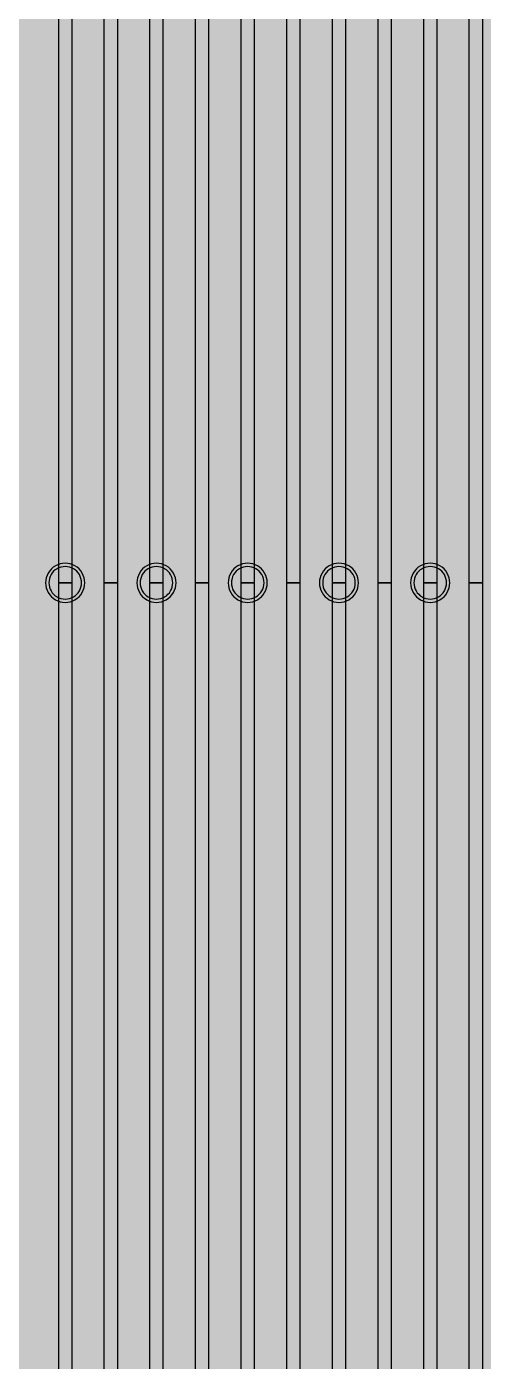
# Model space of a CAD drawing. Header units: metres. Extents: x -7231 to 10969, y -37556 to 1873.
# Drawn here: x 3623.6 to 3693.6, y -16751.3 to -16546.6 of the extents above; entities that cross this region are included whole.
import ezdxf

# ---------------------------------------------------------------- set-up
doc = ezdxf.new("R2010")
doc.units = ezdxf.units.M
for name, color, linetype in [('Metal1', 4, 'CONTINUOUS'), ('Metal2', 3, 'CONTINUOUS'), ('Polyimide', 7, 'CONTINUOUS')]:
    doc.layers.add(name, color=color, linetype=linetype)

msp = doc.modelspace()

# ---------------------------------------------------------------- hatches: boundary and pattern name
at = {"layer": 'Polyimide'}
msp.add_hatch(color=7, dxfattribs=at).paths.add_polyline_path([(4065.69, -468), (4066.67, -501.99), (4068.51, -535.99), (4071.41, -569.99), (4075.54, -603.99), (4081.04, -637.99), (4088.01, -671.99), (4096.52, -705.98), (4106.62, -739.98), (4118.33, -773.98), (4131.63, -807.98), (4146.49, -841.98), (4162.87, -875.98), (4180.68, -909.97), (4199.83, -943.97), (4220.22, -977.97), (4241.73, -1011.97), (4264.21, -1045.97), (4287.52, -1079.96), (4311.51, -1113.96), (4336.01, -1147.96), (4360.86, -1181.96), (4385.88, -1215.96), (4410.89, -1249.96), (4435.74, -1283.95), (4460.24, -1317.95), (4484.23, -1351.95), (4507.54, -1385.95), (4530.02, -1419.95), (4551.53, -1453.94), (4571.92, -1487.94), (4591.07, -1521.94), (4608.88, -1555.94), (4625.26, -1589.94), (4640.12, -1623.94), (4653.42, -1657.93), (4665.13, -1691.93), (4675.23, -1725.93), (4683.74, -1759.93), (4690.71, -1793.93), (4696.21, -1827.93), (4700.34, -1861.92), (4703.24, -1895.92), (4705.08, -1929.92), (4706.06, -1963.92), (4706.44, -1997.92), (4706.5, -2031.91), (4706.5, -4793.02), (4709.95, -4838.39), (4720.22, -4882.71), (4737.08, -4924.98), (4760.13, -4964.2), (4788.85, -4999.49), (4822.58, -5030.03), (4860.53, -5055.12), (4901.85, -5074.18), (4901.85, -5074.18), (4970.68, -5105.23), (5034.7, -5145.26), (5092.76, -5193.54), (5143.8, -5249.19), (5186.89, -5311.2), (5221.24, -5378.44), (5246.23, -5449.69), (5261.41, -5523.66), (5266.5, -5599), (5261.41, -5674.34), (5246.23, -5748.31), (5221.24, -5819.56), (5186.89, -5886.8), (5143.8, -5948.81), (5092.76, -6004.46), (5034.7, -6052.74), (4970.68, -6092.77), (4901.85, -6123.82), (4860.53, -6142.88), (4822.58, -6167.97), (4788.85, -6198.51), (4760.13, -6233.8), (4737.08, -6273.02), (4720.22, -6315.29), (4709.95, -6359.61), (4706.5, -6404.98), (4706.5, -9221.52), (4709.95, -9266.88), (4720.22, -9311.21), (4737.08, -9353.47), (4760.13, -9392.7), (4788.85, -9427.98), (4822.58, -9458.52), (4860.53, -9483.61), (4901.85, -9502.67), (4970.68, -9533.72), (5034.7, -9573.75), (5092.76, -9622.03), (5143.8, -9677.68), (5186.89, -9739.69), (5221.24, -9806.94), (5246.23, -9878.19), (5261.41, -9952.16), (5266.5, -10027.49), (5261.41, -10102.83), (5246.23, -10176.8), (5221.24, -10248.05), (5186.89, -10315.3), (5143.8, -10377.31), (5092.76, -10432.96), (5034.7, -10481.24), (4970.68, -10521.27), (4901.85, -10552.32), (4860.53, -10571.38), (4822.58, -10596.46), (4788.85, -10627), (4760.13, -10662.29), (4737.08, -10701.52), (4720.22, -10743.78), (4709.95, -10788.1), (4706.5, -10833.47), (4706.5, -13650.01), (4709.95, -13695.38), (4720.22, -13739.7), (4737.08, -13781.96), (4760.13, -13821.19), (4788.85, -13856.48), (4822.58, -13887.02), (4860.53, -13912.11), (4901.85, -13931.17), (4970.68, -13962.22), (5034.7, -14002.25), (5092.76, -14050.53), (5143.8, -14106.18), (5186.89, -14168.19), (5221.24, -14235.43), (5246.23, -14306.68), (5261.41, -14380.65), (5266.5, -14455.99), (5261.41, -14531.33), (5246.23, -14605.29), (5221.24, -14676.55), (5186.89, -14743.79), (5143.8, -14805.8), (5092.76, -14861.45), (5034.7, -14909.73), (4970.68, -14949.76), (4901.85, -14980.81), (4860.53, -14999.87), (4822.58, -15024.96), (4788.85, -15055.5), (4760.13, -15090.79), (4737.08, -15130.01), (4720.22, -15172.27), (4709.95, -15216.6), (4706.5, -15261.97), (4706.5, -15455.99), (4720.95, -15750.04), (4764.14, -16041.26), (4835.68, -16326.84), (4934.86, -16604.04), (5060.74, -16870.18), (5212.09, -17122.7), (5387.47, -17359.17), (5585.18, -17577.31), (5803.32, -17775.02), (6039.79, -17950.4), (6292.31, -18101.75), (6558.45, -18227.63), (6835.65, -18326.81), (7121.23, -18398.34), (7412.45, -18441.54), (7706.5, -18455.99), (9969.01, -18455.99), (10047.42, -18459.84), (10125.08, -18471.36), (10201.23, -18490.44), (10275.15, -18516.89), (10346.12, -18550.45), (10413.46, -18590.81), (10476.52, -18637.58), (10534.69, -18690.3), (10587.41, -18748.47), (10634.18, -18811.53), (10674.54, -18878.87), (10708.11, -18949.84), (10734.56, -19023.76), (10753.63, -19099.92), (10765.15, -19177.58), (10769.01, -19255.99), (10769.01, -20895.8), (10730.24, -20951.41), (10694.6, -21009.08), (10662.21, -21068.63), (10633.17, -21129.89), (10607.55, -21192.66), (10585.45, -21256.74), (10566.93, -21321.96), (10552.05, -21388.09), (10540.84, -21454.95), (10533.35, -21522.33), (10529.6, -21590.02), (10529.6, -21657.81), (10533.35, -21725.5), (10540.84, -21792.87), (10552.05, -21859.73), (10566.93, -21925.87), (10585.45, -21991.08), (10607.55, -22055.17), (10633.17, -22117.94), (10662.21, -22179.19), (10694.6, -22238.74), (10730.24, -22296.41), (10769.01, -22352.03), (10769.01, -32454.24), (10728.74, -32510.49), (10691.72, -32568.92), (10658.05, -32629.35), (10627.85, -32691.58), (10601.2, -32755.42), (10578.21, -32820.67), (10558.93, -32887.1), (10543.44, -32954.52), (10531.77, -33022.71), (10523.97, -33091.44), (10520.07, -33160.51), (10520.07, -33229.69), (10523.97, -33298.75), (10531.77, -33367.49), (10543.44, -33435.67), (10558.93, -33503.09), (10578.21, -33569.53), (10601.2, -33634.77), (10627.85, -33698.61), (10658.05, -33760.85), (10691.72, -33821.28), (10728.74, -33879.71), (10769.01, -33935.96), (10769.01, -36556), (10765.15, -36634.41), (10753.63, -36712.07), (10734.56, -36788.23), (10708.11, -36862.15), (10674.54, -36933.12), (10634.18, -37000.46), (10587.41, -37063.51), (10534.69, -37121.69), (10476.52, -37174.41), (10413.46, -37221.18), (10346.12, -37261.54), (10275.15, -37295.1), (10201.23, -37321.55), (10125.08, -37340.63), (10047.42, -37352.15), (9969.01, -37356), (-6231.01, -37356), (-6309.42, -37352.15), (-6387.08, -37340.63), (-6463.23, -37321.55), (-6537.15, -37295.1), (-6608.12, -37261.54), (-6675.46, -37221.18), (-6738.52, -37174.41), (-6796.69, -37121.69), (-6849.41, -37063.51), (-6896.18, -37000.46), (-6936.54, -36933.12), (-6970.11, -36862.15), (-6996.56, -36788.23), (-7015.63, -36712.07), (-7027.15, -36634.41), (-7031.01, -36556), (-7031.01, -33936), (-6990.74, -33879.75), (-6953.7, -33821.31), (-6920.03, -33760.88), (-6889.82, -33698.64), (-6863.18, -33634.8), (-6840.18, -33569.55), (-6820.9, -33503.11), (-6805.4, -33435.69), (-6793.74, -33367.49), (-6785.94, -33298.75), (-6782.03, -33229.68), (-6782.03, -33160.5), (-6785.94, -33091.43), (-6793.74, -33022.69), (-6805.4, -32954.5), (-6820.9, -32887.07), (-6840.18, -32820.63), (-6863.18, -32755.39), (-6889.82, -32691.54), (-6920.03, -32629.3), (-6953.7, -32568.87), (-6990.74, -32510.43), (-7031.01, -32454.18), (-7031.01, -22364.83), (-6990.74, -22308.58), (-6953.7, -22250.14), (-6920.03, -22189.71), (-6889.82, -22127.47), (-6863.18, -22063.62), (-6840.18, -21998.38), (-6820.9, -21931.94), (-6805.4, -21864.51), (-6793.74, -21796.32), (-6785.94, -21727.58), (-6782.03, -21658.51), (-6782.03, -21589.33), (-6785.94, -21520.26), (-6793.74, -21451.52), (-6805.4, -21383.32), (-6820.9, -21315.9), (-6840.18, -21249.46), (-6863.18, -21184.21), (-6889.82, -21120.37), (-6920.03, -21058.13), (-6953.7, -20997.7), (-6990.74, -20939.26), (-7031.01, -20883.01), (-7031.01, -19255.99), (-7027.15, -19177.58), (-7015.63, -19099.92), (-6996.56, -19023.76), (-6970.11, -18949.84), (-6936.54, -18878.87), (-6896.18, -18811.53), (-6849.41, -18748.47), (-6796.69, -18690.3), (-6738.52, -18637.58), (-6675.46, -18590.81), (-6608.12, -18550.45), (-6537.15, -18516.89), (-6463.23, -18490.44), (-6387.08, -18471.36), (-6309.42, -18459.84), (-6231.01, -18455.99), (-3968.5, -18455.99), (-3674.45, -18441.54), (-3383.23, -18398.34), (-3097.65, -18326.81), (-2820.45, -18227.63), (-2554.31, -18101.75), (-2301.79, -17950.4), (-2065.32, -17775.02), (-1847.18, -17577.31), (-1649.47, -17359.17), (-1474.09, -17122.7), (-1322.74, -16870.18), (-1196.86, -16604.04), (-1097.68, -16326.84), (-1026.14, -16041.26), (-982.95, -15750.04), (-968.5, -15455.99), (-968.5, -15261.97), (-971.95, -15216.6), (-982.22, -15172.27), (-999.08, -15130.01), (-1022.13, -15090.79), (-1050.85, -15055.5), (-1084.58, -15024.96), (-1122.53, -14999.87), (-1163.85, -14980.81), (-1232.68, -14949.76), (-1296.7, -14909.73), (-1354.76, -14861.45), (-1405.8, -14805.8), (-1448.89, -14743.79), (-1483.24, -14676.55), (-1508.23, -14605.29), (-1523.41, -14531.33), (-1528.5, -14455.99), (-1523.41, -14380.65), (-1508.23, -14306.68), (-1483.24, -14235.43), (-1448.89, -14168.19), (-1405.8, -14106.18), (-1354.76, -14050.53), (-1296.7, -14002.25), (-1232.68, -13962.22), (-1163.85, -13931.17), (-1122.53, -13912.11), (-1084.58, -13887.02), (-1050.85, -13856.48), (-1022.13, -13821.19), (-999.08, -13781.96), (-982.22, -13739.7), (-971.95, -13695.38), (-968.5, -13650.01), (-968.5, -12309.64), (-971.95, -12264.27), (-982.22, -12219.94), (-999.08, -12177.68), (-1022.13, -12138.46), (-1050.85, -12103.17), (-1084.58, -12072.63), (-1122.53, -12047.54), (-1163.85, -12028.48), (-1232.68, -11997.43), (-1296.7, -11957.4), (-1354.76, -11909.12), (-1405.8, -11853.47), (-1448.89, -11791.46), (-1483.24, -11724.22), (-1508.23, -11652.96), (-1523.41, -11579), (-1528.5, -11503.66), (-1523.41, -11428.32), (-1508.23, -11354.35), (-1483.24, -11283.1), (-1448.89, -11215.86), (-1405.8, -11153.85), (-1354.76, -11098.2), (-1296.7, -11049.92), (-1232.68, -11009.89), (-1163.85, -10978.84), (-1122.53, -10959.78), (-1084.58, -10934.69), (-1050.85, -10904.15), (-1022.13, -10868.86), (-999.08, -10829.63), (-982.22, -10787.37), (-971.95, -10743.05), (-968.5, -10697.68), (-968.5, -9357.31), (-971.95, -9311.94), (-982.22, -9267.62), (-999.08, -9225.35), (-1022.13, -9186.13), (-1050.85, -9150.84), (-1084.58, -9120.3), (-1122.53, -9095.21), (-1163.85, -9076.15), (-1163.85, -9076.15), (-1232.68, -9045.1), (-1296.7, -9005.07), (-1354.76, -8956.79), (-1405.8, -8901.14), (-1448.89, -8839.13), (-1483.24, -8771.89), (-1508.23, -8700.64), (-1523.41, -8626.67), (-1528.5, -8551.33), (-1523.41, -8475.99), (-1508.23, -8402.02), (-1483.24, -8330.77), (-1448.89, -8263.53), (-1405.8, -8201.52), (-1354.76, -8145.87), (-1296.7, -8097.59), (-1232.68, -8057.56), (-1163.85, -8026.51), (-1163.85, -8026.51), (-1122.53, -8007.45), (-1084.58, -7982.36), (-1050.85, -7951.82), (-1022.13, -7916.53), (-999.08, -7877.31), (-982.22, -7835.04), (-971.95, -7790.72), (-968.5, -7745.35), (-968.5, -6404.98), (-971.95, -6359.61), (-982.22, -6315.29), (-999.08, -6273.02), (-1022.13, -6233.8), (-1050.85, -6198.51), (-1084.58, -6167.97), (-1122.53, -6142.88), (-1163.85, -6123.82), (-1163.85, -6123.82), (-1232.68, -6092.77), (-1296.7, -6052.74), (-1354.76, -6004.46), (-1405.8, -5948.81), (-1448.89, -5886.8), (-1483.24, -5819.56), (-1508.23, -5748.31), (-1523.41, -5674.34), (-1528.5, -5599), (-1523.41, -5523.66), (-1508.23, -5449.69), (-1483.24, -5378.44), (-1448.89, -5311.2), (-1405.8, -5249.19), (-1354.76, -5193.54), (-1296.7, -5145.26), (-1232.68, -5105.23), (-1163.85, -5074.18), (-1163.85, -5074.18), (-1122.53, -5055.12), (-1084.58, -5030.03), (-1050.85, -4999.49), (-1022.13, -4964.2), (-999.08, -4924.98), (-982.22, -4882.71), (-971.95, -4838.39), (-968.5, -4793.02), (-968.5, -2031.91), (-968.44, -1997.92), (-968.06, -1963.92), (-967.05, -1929.92), (-965.18, -1895.92), (-962.22, -1861.92), (-958.01, -1827.93), (-952.41, -1793.93), (-945.31, -1759.93), (-936.64, -1725.93), (-926.35, -1691.93), (-914.43, -1657.93), (-900.88, -1623.94), (-885.74, -1589.94), (-869.05, -1555.94), (-850.91, -1521.94), (-831.4, -1487.94), (-810.63, -1453.94), (-788.72, -1419.95), (-765.82, -1385.95), (-742.07, -1351.95), (-717.63, -1317.95), (-692.67, -1283.95), (-667.36, -1249.96), (-641.88, -1215.96), (-616.39, -1181.96), (-591.08, -1147.96), (-566.12, -1113.96), (-541.68, -1079.96), (-517.93, -1045.97), (-495.03, -1011.97), (-473.12, -977.97), (-452.35, -943.97), (-432.84, -909.97), (-414.7, -875.98), (-398.01, -841.98), (-382.87, -807.98), (-369.32, -773.98), (-357.4, -739.98), (-347.11, -705.98), (-338.44, -671.99), (-331.34, -637.99), (-325.74, -603.99), (-321.53, -569.99), (-318.57, -535.99), (-316.7, -501.99), (-315.69, -468), (-315.31, -434), (-315.25, -400), (-315.25, 401), (-315.25, 451), (-315.25, 1644), (-270.25, 1644), (-270.03, 1637.13), (-269.35, 1630.29), (-268.23, 1623.52), (-266.67, 1616.82), (-264.68, 1610.25), (-262.26, 1603.82), (-259.42, 1597.56), (-256.18, 1591.5), (-252.55, 1585.67), (-248.55, 1580.08), (-244.19, 1574.77), (-239.5, 1569.75), (-234.48, 1565.06), (-229.17, 1560.7), (-223.58, 1556.7), (-217.75, 1553.07), (-211.69, 1549.83), (-205.43, 1546.99), (-199, 1544.57), (-192.43, 1542.58), (-185.73, 1541.02), (-178.96, 1539.9), (-172.12, 1539.22), (-165.25, 1539), (-158.38, 1539.22), (-151.54, 1539.9), (-144.77, 1541.02), (-138.07, 1542.58), (-131.5, 1544.57), (-125.07, 1546.99), (-118.81, 1549.83), (-112.75, 1553.07), (-106.92, 1556.7), (-101.33, 1560.7), (-96.02, 1565.06), (-91, 1569.75), (-86.31, 1574.77), (-81.95, 1580.08), (-77.95, 1585.67), (-74.32, 1591.5), (-71.08, 1597.56), (-68.24, 1603.82), (-65.82, 1610.25), (-63.83, 1616.82), (-62.27, 1623.52), (-61.15, 1630.29), (-60.47, 1637.13), (-60.25, 1644), (1853, 1644), (1853, 1573), (3815.25, 1573), (3815.46, 1579.54), (3816.11, 1586.05), (3817.17, 1592.51), (3818.66, 1598.88), (3820.56, 1605.14), (3822.86, 1611.27), (3825.56, 1617.23), (3828.65, 1623), (3832.1, 1628.56), (3835.91, 1633.88), (3840.07, 1638.93), (3844.54, 1643.71), (3849.32, 1648.18), (3854.37, 1652.34), (3859.69, 1656.15), (3865.25, 1659.6), (3871.02, 1662.69), (3876.98, 1665.39), (3883.11, 1667.69), (3889.37, 1669.59), (3895.74, 1671.08), (3902.2, 1672.14), (3908.71, 1672.79), (3915.25, 1673), (3921.79, 1672.79), (3928.3, 1672.14), (3934.76, 1671.08), (3941.13, 1669.59), (3947.39, 1667.69), (3953.52, 1665.39), (3959.48, 1662.69), (3965.25, 1659.6), (3970.81, 1656.15), (3976.13, 1652.34), (3981.18, 1648.18), (3985.96, 1643.71), (3990.43, 1638.93), (3994.59, 1633.88), (3998.4, 1628.56), (4001.85, 1623), (4004.94, 1617.23), (4007.64, 1611.27), (4009.94, 1605.14), (4011.84, 1598.88), (4013.33, 1592.51), (4014.39, 1586.05), (4015.04, 1579.54), (4015.25, 1573), (4065.25, 1573), (4065.25, 451), (4065.25, 401), (4065.25, -400), (4065.31, -434), (4065.69, -468)])

# ---------------------------------------------------------------- linework, layer by layer
at = {"layer": 'Metal1'}
for points in [[(3630.5, -2031.69), (3630.5, -16631.91), (3628.5, -16631.91), (3628.5, -2032.14)], [(3637.5, -2031.69), (3637.5, -16631.91), (3635.5, -16631.91), (3635.5, -2032.14)], [(3644.5, -2031.69), (3644.5, -16631.91), (3642.5, -16631.91), (3642.5, -2032.14)], [(3651.5, -2031.68), (3651.5, -16631.91), (3649.5, -16631.91), (3649.5, -2032.14)], [(3658.5, -2031.68), (3658.5, -16631.91), (3656.5, -16631.91), (3656.5, -2032.15)], [(3665.5, -2031.68), (3665.5, -16631.91), (3663.5, -16631.91), (3663.5, -2032.15)], [(3672.5, -2031.68), (3672.5, -16631.91), (3670.5, -16631.91), (3670.5, -2032.15)], [(3679.5, -2031.68), (3679.5, -16631.91), (3677.5, -16631.91), (3677.5, -2032.15)], [(3686.5, -2031.68), (3686.5, -16631.91), (3684.5, -16631.91), (3684.5, -2032.15)], [(3693.5, -2031.68), (3693.5, -16631.91), (3691.5, -16631.91), (3691.5, -2032.15)], [(3523.33, -17788.84), (3539.38, -17766.34), (3555.43, -17743.84), (3571.48, -17721.34), (3587.53, -17698.84), (3603.59, -17676.34), (3619.64, -17653.83), (3629.18, -17640.46), (3635.5, -17620.7), (3635.5, -16631.91), (3637.5, -16631.91), (3637.5, -17621.02), (3630.98, -17641.37), (3621.26, -17655), (3605.21, -17677.5), (3589.16, -17700), (3573.11, -17722.5), (3557.06, -17745), (3541.01, -17767.5), (3524.96, -17790)], [(3536.45, -17788.84), (3552.62, -17766.34), (3568.8, -17743.83), (3584.98, -17721.33), (3601.16, -17698.83), (3617.33, -17676.33), (3633.51, -17653.83), (3643.13, -17640.46), (3649.5, -17620.67), (3649.5, -16631.91), (3651.5, -16631.91), (3651.5, -17620.99), (3644.93, -17641.37), (3635.13, -17655), (3618.96, -17677.5), (3602.78, -17700), (3586.6, -17722.5), (3570.42, -17745), (3554.25, -17767.5), (3538.07, -17790)], [(3549.56, -17788.83), (3565.86, -17766.33), (3582.17, -17743.83), (3598.47, -17721.33), (3614.78, -17698.83), (3631.08, -17676.33), (3647.39, -17653.83), (3657.08, -17640.46), (3663.5, -17620.64), (3663.5, -16631.91), (3665.5, -16631.91), (3665.5, -17620.96), (3658.88, -17641.37), (3649.01, -17655), (3632.7, -17677.5), (3616.4, -17700), (3600.09, -17722.5), (3583.79, -17745), (3567.48, -17767.51), (3551.18, -17790.01)], [(3562.67, -17788.83), (3579.1, -17766.33), (3595.53, -17743.83), (3611.97, -17721.33), (3628.4, -17698.83), (3644.83, -17676.33), (3661.26, -17653.83), (3671.03, -17640.45), (3677.5, -17620.61), (3677.5, -16631.91), (3679.5, -16631.91), (3679.5, -17620.93), (3672.83, -17641.38), (3662.88, -17655.01), (3646.44, -17677.51), (3630.01, -17700.01), (3613.58, -17722.51), (3597.15, -17745.01), (3580.72, -17767.51), (3564.29, -17790.01)], [(3575.78, -17788.83), (3592.34, -17766.33), (3608.9, -17743.83), (3625.46, -17721.32), (3642.02, -17698.82), (3658.58, -17676.32), (3675.14, -17653.82), (3684.98, -17640.45), (3691.5, -17620.58), (3691.5, -16631.91), (3693.5, -16631.91), (3693.5, -17620.9), (3686.78, -17641.38), (3676.75, -17655.01), (3660.19, -17677.51), (3643.63, -17700.01), (3627.07, -17722.51), (3610.51, -17745.01), (3593.95, -17767.51), (3577.39, -17790.01)]]:
    msp.add_lwpolyline(points, dxfattribs=at)
for points in [[(3632.5, -16631.91), (3632.47, -16631.52), (3632.4, -16631.14), (3632.27, -16630.77), (3632.1, -16630.41), (3631.88, -16630.09), (3631.62, -16629.79), (3631.33, -16629.53), (3631, -16629.32), (3630.65, -16629.14), (3630.28, -16629.02), (3629.89, -16628.94), (3629.5, -16628.91), (3629.11, -16628.94), (3628.72, -16629.02), (3628.35, -16629.14), (3628, -16629.32), (3627.67, -16629.53), (3627.38, -16629.79), (3627.12, -16630.09), (3626.9, -16630.41), (3626.73, -16630.77), (3626.6, -16631.14), (3626.53, -16631.52), (3626.5, -16631.91), (3626.53, -16632.31), (3626.6, -16632.69), (3626.73, -16633.06), (3626.9, -16633.41), (3627.12, -16633.74), (3627.38, -16634.04), (3627.67, -16634.29), (3628, -16634.51), (3628.35, -16634.69), (3628.72, -16634.81), (3629.11, -16634.89), (3629.5, -16634.91), (3629.89, -16634.89), (3630.28, -16634.81), (3630.65, -16634.69), (3631, -16634.51), (3631.33, -16634.29), (3631.62, -16634.04), (3631.88, -16633.74), (3632.1, -16633.41), (3632.27, -16633.06), (3632.4, -16632.69), (3632.47, -16632.31), (3632.5, -16631.91)], [(3646.5, -16631.91), (3646.47, -16631.52), (3646.4, -16631.14), (3646.27, -16630.77), (3646.1, -16630.41), (3645.88, -16630.09), (3645.62, -16629.79), (3645.33, -16629.53), (3645, -16629.32), (3644.65, -16629.14), (3644.28, -16629.02), (3643.89, -16628.94), (3643.5, -16628.91), (3643.11, -16628.94), (3642.72, -16629.02), (3642.35, -16629.14), (3642, -16629.32), (3641.67, -16629.53), (3641.38, -16629.79), (3641.12, -16630.09), (3640.9, -16630.41), (3640.73, -16630.77), (3640.6, -16631.14), (3640.53, -16631.52), (3640.5, -16631.91), (3640.53, -16632.31), (3640.6, -16632.69), (3640.73, -16633.06), (3640.9, -16633.41), (3641.12, -16633.74), (3641.38, -16634.04), (3641.67, -16634.29), (3642, -16634.51), (3642.35, -16634.69), (3642.72, -16634.81), (3643.11, -16634.89), (3643.5, -16634.91), (3643.89, -16634.89), (3644.28, -16634.81), (3644.65, -16634.69), (3645, -16634.51), (3645.33, -16634.29), (3645.62, -16634.04), (3645.88, -16633.74), (3646.1, -16633.41), (3646.27, -16633.06), (3646.4, -16632.69), (3646.47, -16632.31), (3646.5, -16631.91)], [(3660.5, -16631.91), (3660.47, -16631.52), (3660.4, -16631.14), (3660.27, -16630.77), (3660.1, -16630.41), (3659.88, -16630.09), (3659.62, -16629.79), (3659.33, -16629.53), (3659, -16629.32), (3658.65, -16629.14), (3658.28, -16629.02), (3657.89, -16628.94), (3657.5, -16628.91), (3657.11, -16628.94), (3656.72, -16629.02), (3656.35, -16629.14), (3656, -16629.32), (3655.67, -16629.53), (3655.38, -16629.79), (3655.12, -16630.09), (3654.9, -16630.41), (3654.73, -16630.77), (3654.6, -16631.14), (3654.53, -16631.52), (3654.5, -16631.91), (3654.53, -16632.31), (3654.6, -16632.69), (3654.73, -16633.06), (3654.9, -16633.41), (3655.12, -16633.74), (3655.38, -16634.04), (3655.67, -16634.29), (3656, -16634.51), (3656.35, -16634.69), (3656.72, -16634.81), (3657.11, -16634.89), (3657.5, -16634.91), (3657.89, -16634.89), (3658.28, -16634.81), (3658.65, -16634.69), (3659, -16634.51), (3659.33, -16634.29), (3659.62, -16634.04), (3659.88, -16633.74), (3660.1, -16633.41), (3660.27, -16633.06), (3660.4, -16632.69), (3660.47, -16632.31), (3660.5, -16631.91)], [(3674.5, -16631.91), (3674.47, -16631.52), (3674.4, -16631.14), (3674.27, -16630.77), (3674.1, -16630.41), (3673.88, -16630.09), (3673.62, -16629.79), (3673.33, -16629.53), (3673, -16629.32), (3672.65, -16629.14), (3672.28, -16629.02), (3671.89, -16628.94), (3671.5, -16628.91), (3671.11, -16628.94), (3670.72, -16629.02), (3670.35, -16629.14), (3670, -16629.32), (3669.67, -16629.53), (3669.38, -16629.79), (3669.12, -16630.09), (3668.9, -16630.41), (3668.73, -16630.77), (3668.6, -16631.14), (3668.53, -16631.52), (3668.5, -16631.91), (3668.53, -16632.31), (3668.6, -16632.69), (3668.73, -16633.06), (3668.9, -16633.41), (3669.12, -16633.74), (3669.38, -16634.04), (3669.67, -16634.29), (3670, -16634.51), (3670.35, -16634.69), (3670.72, -16634.81), (3671.11, -16634.89), (3671.5, -16634.91), (3671.89, -16634.89), (3672.28, -16634.81), (3672.65, -16634.69), (3673, -16634.51), (3673.33, -16634.29), (3673.62, -16634.04), (3673.88, -16633.74), (3674.1, -16633.41), (3674.27, -16633.06), (3674.4, -16632.69), (3674.47, -16632.31), (3674.5, -16631.91)], [(3688.5, -16631.91), (3688.47, -16631.52), (3688.4, -16631.14), (3688.27, -16630.77), (3688.1, -16630.41), (3687.88, -16630.09), (3687.62, -16629.79), (3687.33, -16629.53), (3687, -16629.32), (3686.65, -16629.14), (3686.28, -16629.02), (3685.89, -16628.94), (3685.5, -16628.91), (3685.11, -16628.94), (3684.72, -16629.02), (3684.35, -16629.14), (3684, -16629.32), (3683.67, -16629.53), (3683.38, -16629.79), (3683.12, -16630.09), (3682.9, -16630.41), (3682.73, -16630.77), (3682.6, -16631.14), (3682.53, -16631.52), (3682.5, -16631.91), (3682.53, -16632.31), (3682.6, -16632.69), (3682.73, -16633.06), (3682.9, -16633.41), (3683.12, -16633.74), (3683.38, -16634.04), (3683.67, -16634.29), (3684, -16634.51), (3684.35, -16634.69), (3684.72, -16634.81), (3685.11, -16634.89), (3685.5, -16634.91), (3685.89, -16634.89), (3686.28, -16634.81), (3686.65, -16634.69), (3687, -16634.51), (3687.33, -16634.29), (3687.62, -16634.04), (3687.88, -16633.74), (3688.1, -16633.41), (3688.27, -16633.06), (3688.4, -16632.69), (3688.47, -16632.31), (3688.5, -16631.91)]]:
    msp.add_lwpolyline(points, close=True, dxfattribs=at)
at = {"layer": 'Metal2'}
for points in [[(3632.5, -16631.91), (3632.47, -16631.52), (3632.4, -16631.14), (3632.27, -16630.77), (3632.1, -16630.41), (3631.88, -16630.09), (3631.62, -16629.79), (3631.33, -16629.53), (3631, -16629.32), (3630.65, -16629.14), (3630.28, -16629.02), (3629.89, -16628.94), (3629.5, -16628.91), (3629.11, -16628.94), (3628.72, -16629.02), (3628.35, -16629.14), (3628, -16629.32), (3627.67, -16629.53), (3627.38, -16629.79), (3627.12, -16630.09), (3626.9, -16630.41), (3626.73, -16630.77), (3626.6, -16631.14), (3626.53, -16631.52), (3626.5, -16631.91), (3626.53, -16632.31), (3626.6, -16632.69), (3626.73, -16633.06), (3626.9, -16633.41), (3627.12, -16633.74), (3627.38, -16634.04), (3627.67, -16634.29), (3628, -16634.51), (3628.35, -16634.69), (3628.72, -16634.81), (3629.11, -16634.89), (3629.5, -16634.91), (3629.89, -16634.89), (3630.28, -16634.81), (3630.65, -16634.69), (3631, -16634.51), (3631.33, -16634.29), (3631.62, -16634.04), (3631.88, -16633.74), (3632.1, -16633.41), (3632.27, -16633.06), (3632.4, -16632.69), (3632.47, -16632.31), (3632.5, -16631.91)], [(3646.5, -16631.91), (3646.47, -16631.52), (3646.4, -16631.14), (3646.27, -16630.77), (3646.1, -16630.41), (3645.88, -16630.09), (3645.62, -16629.79), (3645.33, -16629.53), (3645, -16629.32), (3644.65, -16629.14), (3644.28, -16629.02), (3643.89, -16628.94), (3643.5, -16628.91), (3643.11, -16628.94), (3642.72, -16629.02), (3642.35, -16629.14), (3642, -16629.32), (3641.67, -16629.53), (3641.38, -16629.79), (3641.12, -16630.09), (3640.9, -16630.41), (3640.73, -16630.77), (3640.6, -16631.14), (3640.53, -16631.52), (3640.5, -16631.91), (3640.53, -16632.31), (3640.6, -16632.69), (3640.73, -16633.06), (3640.9, -16633.41), (3641.12, -16633.74), (3641.38, -16634.04), (3641.67, -16634.29), (3642, -16634.51), (3642.35, -16634.69), (3642.72, -16634.81), (3643.11, -16634.89), (3643.5, -16634.91), (3643.89, -16634.89), (3644.28, -16634.81), (3644.65, -16634.69), (3645, -16634.51), (3645.33, -16634.29), (3645.62, -16634.04), (3645.88, -16633.74), (3646.1, -16633.41), (3646.27, -16633.06), (3646.4, -16632.69), (3646.47, -16632.31), (3646.5, -16631.91)], [(3660.5, -16631.91), (3660.47, -16631.52), (3660.4, -16631.14), (3660.27, -16630.77), (3660.1, -16630.41), (3659.88, -16630.09), (3659.62, -16629.79), (3659.33, -16629.53), (3659, -16629.32), (3658.65, -16629.14), (3658.28, -16629.02), (3657.89, -16628.94), (3657.5, -16628.91), (3657.11, -16628.94), (3656.72, -16629.02), (3656.35, -16629.14), (3656, -16629.32), (3655.67, -16629.53), (3655.38, -16629.79), (3655.12, -16630.09), (3654.9, -16630.41), (3654.73, -16630.77), (3654.6, -16631.14), (3654.53, -16631.52), (3654.5, -16631.91), (3654.53, -16632.31), (3654.6, -16632.69), (3654.73, -16633.06), (3654.9, -16633.41), (3655.12, -16633.74), (3655.38, -16634.04), (3655.67, -16634.29), (3656, -16634.51), (3656.35, -16634.69), (3656.72, -16634.81), (3657.11, -16634.89), (3657.5, -16634.91), (3657.89, -16634.89), (3658.28, -16634.81), (3658.65, -16634.69), (3659, -16634.51), (3659.33, -16634.29), (3659.62, -16634.04), (3659.88, -16633.74), (3660.1, -16633.41), (3660.27, -16633.06), (3660.4, -16632.69), (3660.47, -16632.31), (3660.5, -16631.91)], [(3674.5, -16631.91), (3674.47, -16631.52), (3674.4, -16631.14), (3674.27, -16630.77), (3674.1, -16630.41), (3673.88, -16630.09), (3673.62, -16629.79), (3673.33, -16629.53), (3673, -16629.32), (3672.65, -16629.14), (3672.28, -16629.02), (3671.89, -16628.94), (3671.5, -16628.91), (3671.11, -16628.94), (3670.72, -16629.02), (3670.35, -16629.14), (3670, -16629.32), (3669.67, -16629.53), (3669.38, -16629.79), (3669.12, -16630.09), (3668.9, -16630.41), (3668.73, -16630.77), (3668.6, -16631.14), (3668.53, -16631.52), (3668.5, -16631.91), (3668.53, -16632.31), (3668.6, -16632.69), (3668.73, -16633.06), (3668.9, -16633.41), (3669.12, -16633.74), (3669.38, -16634.04), (3669.67, -16634.29), (3670, -16634.51), (3670.35, -16634.69), (3670.72, -16634.81), (3671.11, -16634.89), (3671.5, -16634.91), (3671.89, -16634.89), (3672.28, -16634.81), (3672.65, -16634.69), (3673, -16634.51), (3673.33, -16634.29), (3673.62, -16634.04), (3673.88, -16633.74), (3674.1, -16633.41), (3674.27, -16633.06), (3674.4, -16632.69), (3674.47, -16632.31), (3674.5, -16631.91)], [(3688.5, -16631.91), (3688.47, -16631.52), (3688.4, -16631.14), (3688.27, -16630.77), (3688.1, -16630.41), (3687.88, -16630.09), (3687.62, -16629.79), (3687.33, -16629.53), (3687, -16629.32), (3686.65, -16629.14), (3686.28, -16629.02), (3685.89, -16628.94), (3685.5, -16628.91), (3685.11, -16628.94), (3684.72, -16629.02), (3684.35, -16629.14), (3684, -16629.32), (3683.67, -16629.53), (3683.38, -16629.79), (3683.12, -16630.09), (3682.9, -16630.41), (3682.73, -16630.77), (3682.6, -16631.14), (3682.53, -16631.52), (3682.5, -16631.91), (3682.53, -16632.31), (3682.6, -16632.69), (3682.73, -16633.06), (3682.9, -16633.41), (3683.12, -16633.74), (3683.38, -16634.04), (3683.67, -16634.29), (3684, -16634.51), (3684.35, -16634.69), (3684.72, -16634.81), (3685.11, -16634.89), (3685.5, -16634.91), (3685.89, -16634.89), (3686.28, -16634.81), (3686.65, -16634.69), (3687, -16634.51), (3687.33, -16634.29), (3687.62, -16634.04), (3687.88, -16633.74), (3688.1, -16633.41), (3688.27, -16633.06), (3688.4, -16632.69), (3688.47, -16632.31), (3688.5, -16631.91)]]:
    msp.add_lwpolyline(points, close=True, dxfattribs=at)
for points in [[(3516.78, -17788.84), (3532.76, -17766.34), (3548.75, -17743.84), (3564.74, -17721.34), (3580.72, -17698.84), (3596.71, -17676.34), (3612.7, -17653.84), (3622.2, -17640.46), (3628.5, -17620.72), (3628.5, -16631.91), (3630.5, -16631.91), (3630.5, -17621.03), (3624.01, -17641.37), (3614.33, -17654.99), (3598.34, -17677.5), (3582.35, -17700), (3566.37, -17722.5), (3550.38, -17745), (3534.39, -17767.5), (3518.41, -17790)], [(3529.89, -17788.84), (3546, -17766.34), (3562.12, -17743.84), (3578.23, -17721.34), (3594.35, -17698.83), (3610.46, -17676.33), (3626.57, -17653.83), (3636.15, -17640.46), (3642.5, -17620.69), (3642.5, -16631.91), (3644.5, -16631.91), (3644.5, -17621), (3637.96, -17641.37), (3628.2, -17655), (3612.09, -17677.5), (3595.97, -17700), (3579.86, -17722.5), (3563.74, -17745), (3547.63, -17767.5), (3531.52, -17790)], [(3543, -17788.83), (3559.24, -17766.33), (3575.48, -17743.83), (3591.72, -17721.33), (3607.97, -17698.83), (3624.21, -17676.33), (3640.45, -17653.83), (3650.1, -17640.46), (3656.5, -17620.66), (3656.5, -16631.91), (3658.5, -16631.91), (3658.5, -17620.97), (3651.91, -17641.37), (3642.07, -17655), (3625.83, -17677.5), (3609.59, -17700), (3593.35, -17722.5), (3577.11, -17745), (3560.86, -17767.5), (3544.62, -17790)], [(3556.11, -17788.83), (3572.48, -17766.33), (3588.85, -17743.83), (3605.22, -17721.33), (3621.59, -17698.83), (3637.95, -17676.33), (3654.32, -17653.83), (3664.05, -17640.45), (3670.5, -17620.63), (3670.5, -16631.91), (3672.5, -16631.91), (3672.5, -17620.94), (3665.85, -17641.38), (3655.94, -17655), (3639.57, -17677.5), (3623.2, -17700.01), (3606.84, -17722.51), (3590.47, -17745.01), (3574.1, -17767.51), (3557.73, -17790.01)], [(3569.23, -17788.83), (3585.72, -17766.33), (3602.22, -17743.83), (3618.71, -17721.33), (3635.21, -17698.83), (3651.7, -17676.32), (3668.2, -17653.82), (3678, -17640.45), (3684.5, -17620.6), (3684.5, -16631.91), (3686.5, -16631.91), (3686.5, -17620.91), (3679.8, -17641.38), (3669.81, -17655.01), (3653.32, -17677.51), (3636.82, -17700.01), (3620.33, -17722.51), (3603.83, -17745.01), (3587.33, -17767.51), (3570.84, -17790.01)]]:
    msp.add_lwpolyline(points, dxfattribs=at)
at = {"layer": 'Via'}
for points in [[(3632, -16631.91), (3631.98, -16631.59), (3631.91, -16631.27), (3631.81, -16630.96), (3631.67, -16630.66), (3631.48, -16630.39), (3631.27, -16630.15), (3631.02, -16629.93), (3630.75, -16629.75), (3630.46, -16629.6), (3630.15, -16629.5), (3629.83, -16629.44), (3629.5, -16629.41), (3629.17, -16629.44), (3628.85, -16629.5), (3628.54, -16629.6), (3628.25, -16629.75), (3627.98, -16629.93), (3627.73, -16630.15), (3627.52, -16630.39), (3627.33, -16630.66), (3627.19, -16630.96), (3627.09, -16631.27), (3627.02, -16631.59), (3627, -16631.91), (3627.02, -16632.24), (3627.09, -16632.56), (3627.19, -16632.87), (3627.33, -16633.16), (3627.52, -16633.44), (3627.73, -16633.68), (3627.98, -16633.9), (3628.25, -16634.08), (3628.54, -16634.22), (3628.85, -16634.33), (3629.17, -16634.39), (3629.5, -16634.41), (3629.83, -16634.39), (3630.15, -16634.33), (3630.46, -16634.22), (3630.75, -16634.08), (3631.02, -16633.9), (3631.27, -16633.68), (3631.48, -16633.44), (3631.67, -16633.16), (3631.81, -16632.87), (3631.91, -16632.56), (3631.98, -16632.24), (3632, -16631.91)], [(3646, -16631.91), (3645.98, -16631.59), (3645.91, -16631.27), (3645.81, -16630.96), (3645.67, -16630.66), (3645.48, -16630.39), (3645.27, -16630.15), (3645.02, -16629.93), (3644.75, -16629.75), (3644.46, -16629.6), (3644.15, -16629.5), (3643.83, -16629.44), (3643.5, -16629.41), (3643.17, -16629.44), (3642.85, -16629.5), (3642.54, -16629.6), (3642.25, -16629.75), (3641.98, -16629.93), (3641.73, -16630.15), (3641.52, -16630.39), (3641.33, -16630.66), (3641.19, -16630.96), (3641.09, -16631.27), (3641.02, -16631.59), (3641, -16631.91), (3641.02, -16632.24), (3641.09, -16632.56), (3641.19, -16632.87), (3641.33, -16633.16), (3641.52, -16633.44), (3641.73, -16633.68), (3641.98, -16633.9), (3642.25, -16634.08), (3642.54, -16634.22), (3642.85, -16634.33), (3643.17, -16634.39), (3643.5, -16634.41), (3643.83, -16634.39), (3644.15, -16634.33), (3644.46, -16634.22), (3644.75, -16634.08), (3645.02, -16633.9), (3645.27, -16633.68), (3645.48, -16633.44), (3645.67, -16633.16), (3645.81, -16632.87), (3645.91, -16632.56), (3645.98, -16632.24), (3646, -16631.91)], [(3660, -16631.91), (3659.98, -16631.59), (3659.91, -16631.27), (3659.81, -16630.96), (3659.67, -16630.66), (3659.48, -16630.39), (3659.27, -16630.15), (3659.02, -16629.93), (3658.75, -16629.75), (3658.46, -16629.6), (3658.15, -16629.5), (3657.83, -16629.44), (3657.5, -16629.41), (3657.17, -16629.44), (3656.85, -16629.5), (3656.54, -16629.6), (3656.25, -16629.75), (3655.98, -16629.93), (3655.73, -16630.15), (3655.52, -16630.39), (3655.33, -16630.66), (3655.19, -16630.96), (3655.09, -16631.27), (3655.02, -16631.59), (3655, -16631.91), (3655.02, -16632.24), (3655.09, -16632.56), (3655.19, -16632.87), (3655.33, -16633.16), (3655.52, -16633.44), (3655.73, -16633.68), (3655.98, -16633.9), (3656.25, -16634.08), (3656.54, -16634.22), (3656.85, -16634.33), (3657.17, -16634.39), (3657.5, -16634.41), (3657.83, -16634.39), (3658.15, -16634.33), (3658.46, -16634.22), (3658.75, -16634.08), (3659.02, -16633.9), (3659.27, -16633.68), (3659.48, -16633.44), (3659.67, -16633.16), (3659.81, -16632.87), (3659.91, -16632.56), (3659.98, -16632.24), (3660, -16631.91)], [(3674, -16631.91), (3673.98, -16631.59), (3673.91, -16631.27), (3673.81, -16630.96), (3673.67, -16630.66), (3673.48, -16630.39), (3673.27, -16630.15), (3673.02, -16629.93), (3672.75, -16629.75), (3672.46, -16629.6), (3672.15, -16629.5), (3671.83, -16629.44), (3671.5, -16629.41), (3671.17, -16629.44), (3670.85, -16629.5), (3670.54, -16629.6), (3670.25, -16629.75), (3669.98, -16629.93), (3669.73, -16630.15), (3669.52, -16630.39), (3669.33, -16630.66), (3669.19, -16630.96), (3669.09, -16631.27), (3669.02, -16631.59), (3669, -16631.91), (3669.02, -16632.24), (3669.09, -16632.56), (3669.19, -16632.87), (3669.33, -16633.16), (3669.52, -16633.44), (3669.73, -16633.68), (3669.98, -16633.9), (3670.25, -16634.08), (3670.54, -16634.22), (3670.85, -16634.33), (3671.17, -16634.39), (3671.5, -16634.41), (3671.83, -16634.39), (3672.15, -16634.33), (3672.46, -16634.22), (3672.75, -16634.08), (3673.02, -16633.9), (3673.27, -16633.68), (3673.48, -16633.44), (3673.67, -16633.16), (3673.81, -16632.87), (3673.91, -16632.56), (3673.98, -16632.24), (3674, -16631.91)], [(3688, -16631.91), (3687.98, -16631.59), (3687.91, -16631.27), (3687.81, -16630.96), (3687.67, -16630.66), (3687.48, -16630.39), (3687.27, -16630.15), (3687.02, -16629.93), (3686.75, -16629.75), (3686.46, -16629.6), (3686.15, -16629.5), (3685.83, -16629.44), (3685.5, -16629.41), (3685.17, -16629.44), (3684.85, -16629.5), (3684.54, -16629.6), (3684.25, -16629.75), (3683.98, -16629.93), (3683.73, -16630.15), (3683.52, -16630.39), (3683.33, -16630.66), (3683.19, -16630.96), (3683.09, -16631.27), (3683.02, -16631.59), (3683, -16631.91), (3683.02, -16632.24), (3683.09, -16632.56), (3683.19, -16632.87), (3683.33, -16633.16), (3683.52, -16633.44), (3683.73, -16633.68), (3683.98, -16633.9), (3684.25, -16634.08), (3684.54, -16634.22), (3684.85, -16634.33), (3685.17, -16634.39), (3685.5, -16634.41), (3685.83, -16634.39), (3686.15, -16634.33), (3686.46, -16634.22), (3686.75, -16634.08), (3687.02, -16633.9), (3687.27, -16633.68), (3687.48, -16633.44), (3687.67, -16633.16), (3687.81, -16632.87), (3687.91, -16632.56), (3687.98, -16632.24), (3688, -16631.91)]]:
    msp.add_lwpolyline(points, close=True, dxfattribs=at)

doc.saveas('drawing.dxf')
